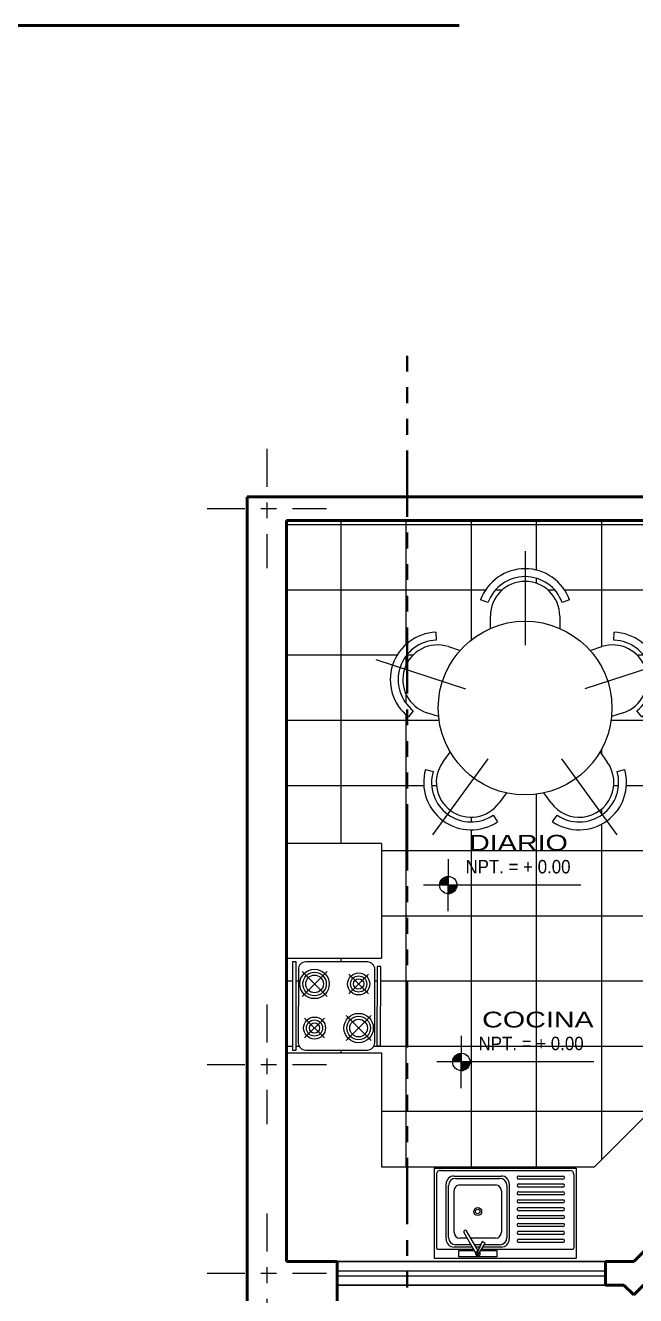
# Model space of a CAD drawing. Header units: millimetres. Extents: x 2033 to 2295, y 1536 to 1691.
# Drawn here: x 2189.95 to 2193.81, y 1553.54 to 1561.58 of the extents above; entities that cross this region are included whole.
import ezdxf

# ---------------------------------------------------------------- set-up
doc = ezdxf.new("R2010")
doc.units = ezdxf.units.MM
for name, pattern in [('ACAD_ISO02W100', [15, 12, -3]), ('ACAD_ISO06W100', [36, 24, -3, 0, -3, 0, -3, 0, -3]), ('ACAD_ISO10W100', [18, 12, -3, 0, -3])]:
    doc.linetypes.add(name, pattern=pattern)
for name, color, linetype, lineweight in [('CARPINTERIA', 21, 'Continuous', 18), ('Muebles', 33, 'Continuous', 9), ('MUEBLES-PUERTAS', 21, 'Continuous', 9), ('muroalto', 12, 'Continuous', 50), ('MUROS BAJOS', 80, 'Continuous', 25), ('PISOS', 252, 'Continuous', 0), ('seccion', 130, 'Continuous', 35), ('TEXTOS', 7, 'Continuous', 5), ('Texturas', 8, 'Continuous', 0), ('texturasde piso', 252, 'Continuous', 0), ('UNO', 254, 'Continuous', 9)]:
    doc.layers.add(name, color=color, linetype=linetype, lineweight=lineweight)
doc.styles.add('ARDELG', font='arial.ttf', dxfattribs={"width": 0.9, "height": 0.1})
doc.styles.add('ARIAL', font='arial.ttf', dxfattribs={"width": 1.3, "height": 0.1})

# ---------------------------------------------------------------- blocks, each defined once
blk = doc.blocks.new('Lavaplat')
at = {"layer": 'MUEBLES-PUERTAS', "ltscale": 0.04}
for p, q in [((0.45, 0), (-0.45, 0)), ((-0.45, -0.57), (-0.45, 0)), ((0.45, -0.57), (0.45, 0)), ((0.0239, -0.07), (0.1419, -0.07)), ((0.1606, -0.07), (0.1851, -0.07)), ((0.2081, -0.07), (0.3239, -0.07)), ((-0.0261, -0.47), (-0.0261, -0.12)), ((0.3739, -0.12), (0.3739, -0.47)), ((0.3239, -0.52), (0.0239, -0.52)), ((0.45, -0.57), (-0.45, -0.57))]:
    blk.add_line(p, q, dxfattribs=at)
for centre, start, end in [((0.0239, -0.12), 90, 180), ((0.3239, -0.12), 0, 90), ((0.0239, -0.47), 180, 270), ((0.3239, -0.47), 270, 0)]:
    blk.add_arc(centre, 0.05, start, end, dxfattribs=at)
at = {"layer": 'Texturas'}
for p, q in [((0.1742, -0.0137), (0.1274, -0.0952)), ((0.1452, -0.1043), (0.1837, -0.0186)), ((0.1714, -0.0464), (0.244, -0.1721)), ((0.2613, -0.1621), (0.187, -0.0334)), ((0.0614, -0.1263), (0.2175, -0.1263)), ((0.1274, -0.0952), (0.1452, -0.1043)), ((0.2406, -0.1263), (0.2864, -0.1263)), ((0.0239, -0.4263), (0.0239, -0.1638)), ((0.3239, -0.1638), (0.3239, -0.4263)), ((0.2864, -0.4638), (0.0614, -0.4638))]:
    blk.add_line(p, q, dxfattribs=at)
for points in [[(0.1543, -0.0485), (0.0526, -0.0485), (0.0526, -0.0085), (0.2926, -0.0085), (0.2926, -0.0485), (0.1958, -0.0485)], [(0.1725, -0.0485), (0.1703, -0.0485)]]:
    blk.add_lwpolyline(points, dxfattribs=at)
blk.add_circle((0.1739, -0.295), 0.0143, dxfattribs=at)
for centre, radius, start, end in [((0.1726, -0.0285), 0.015, 269.2246, 216.2304), ((0.0614, -0.1638), 0.0375, 90, 180), ((0.2864, -0.1638), 0.0375, 0, 90), ((0.2526, -0.1671), 0.01, 210, 30), ((0.0614, -0.4263), 0.0375, 180, 270), ((0.2864, -0.4263), 0.0375, 270, 0)]:
    blk.add_arc(centre, radius, start, end, dxfattribs=at)
at = {"layer": 'UNO', "ltscale": 0.04}
for p, q in [((-0.435, -0.53), (-0.435, -0.065)), ((-0.425, -0.055), (0.1508, -0.0545)), ((0.1995, -0.055), (0.425, -0.055)), ((0.435, -0.53), (0.435, -0.065)), ((-0.3761, -0.11), (-0.3761, -0.11)), ((-0.3761, -0.16), (-0.3761, -0.16)), ((-0.3661, -0.1), (-0.0861, -0.1)), ((-0.0861, -0.12), (-0.3661, -0.12)), ((-0.3661, -0.15), (-0.0861, -0.15)), ((-0.0761, -0.11), (-0.0761, -0.11)), ((-0.0761, -0.16), (-0.0761, -0.16)), ((-0.0111, -0.46), (-0.0111, -0.13)), ((0.0339, -0.085), (0.1333, -0.085)), ((0.1539, -0.085), (0.1937, -0.085)), ((0.2168, -0.085), (0.3139, -0.085)), ((0.3589, -0.13), (0.3589, -0.46)), ((-0.3761, -0.21), (-0.3761, -0.21)), ((-0.0861, -0.17), (-0.3661, -0.17)), ((-0.3661, -0.2), (-0.0861, -0.2)), ((-0.0861, -0.22), (-0.3661, -0.22)), ((-0.0761, -0.21), (-0.0761, -0.21)), ((-0.3761, -0.26), (-0.3761, -0.26)), ((-0.3761, -0.31), (-0.3761, -0.31)), ((-0.3661, -0.25), (-0.0861, -0.25)), ((-0.0861, -0.27), (-0.3661, -0.27)), ((-0.3661, -0.3), (-0.0861, -0.3)), ((-0.0861, -0.32), (-0.3661, -0.32)), ((-0.0761, -0.26), (-0.0761, -0.26)), ((-0.0761, -0.31), (-0.0761, -0.31)), ((-0.3761, -0.36), (-0.3761, -0.36)), ((-0.3661, -0.35), (-0.0861, -0.35)), ((-0.0861, -0.37), (-0.3661, -0.37)), ((-0.3661, -0.4), (-0.0861, -0.4)), ((-0.0761, -0.36), (-0.0761, -0.36)), ((-0.3761, -0.41), (-0.3761, -0.41)), ((-0.3761, -0.46), (-0.3761, -0.46)), ((-0.0861, -0.42), (-0.3661, -0.42)), ((-0.3661, -0.45), (-0.0861, -0.45)), ((-0.0861, -0.47), (-0.3661, -0.47)), ((-0.0761, -0.41), (-0.0761, -0.41)), ((-0.0761, -0.46), (-0.0761, -0.46)), ((-0.0761, -0.47), (-0.0761, -0.47)), ((0.41, -0.555), (-0.41, -0.555)), ((-0.3761, -0.51), (-0.3761, -0.51)), ((-0.3661, -0.5), (-0.0861, -0.5)), ((-0.0861, -0.52), (-0.3661, -0.52)), ((-0.0761, -0.51), (-0.0761, -0.51)), ((0.3139, -0.505), (0.0339, -0.505))]:
    blk.add_line(p, q, dxfattribs=at)
at = {"layer": 'UNO', "ltscale": 0.0035}
blk.add_line((0.1669, -0.055), (0.1764, -0.055), dxfattribs=at)
at = {"layer": 'UNO', "ltscale": 0.04}
blk.add_circle((0.1739, -0.295), 0.025, dxfattribs=at)
for centre, radius, start, end in [((-0.425, -0.065), 0.01, 90, 180), ((0.425, -0.065), 0.01, 0, 90), ((-0.3661, -0.11), 0.01, 90, 180), ((-0.3661, -0.11), 0.01, 180, 270), ((-0.3661, -0.16), 0.01, 90, 180), ((-0.3661, -0.16), 0.01, 180, 270), ((-0.0861, -0.11), 0.01, 0, 90), ((-0.0861, -0.11), 0.01, 270, 360), ((-0.0861, -0.16), 0.01, 0, 90), ((-0.0861, -0.16), 0.01, 270, 360), ((0.0339, -0.13), 0.045, 90, 180), ((0.3139, -0.13), 0.045, 0, 90), ((-0.3661, -0.21), 0.01, 90, 180), ((-0.3661, -0.21), 0.01, 180, 270), ((-0.0861, -0.21), 0.01, 0, 90), ((-0.0861, -0.21), 0.01, 270, 0), ((-0.3661, -0.26), 0.01, 90, 180), ((-0.3661, -0.26), 0.01, 180, 270), ((-0.3661, -0.31), 0.01, 90, 180), ((-0.3661, -0.31), 0.01, 180, 270), ((-0.0861, -0.26), 0.01, 360, 90), ((-0.0861, -0.26), 0.01, 270, 0), ((-0.0861, -0.31), 0.01, 0, 90), ((-0.0861, -0.31), 0.01, 270, 0), ((-0.3661, -0.36), 0.01, 90, 180), ((-0.3661, -0.36), 0.01, 180, 270), ((-0.3661, -0.41), 0.01, 90, 180), ((-0.0861, -0.36), 0.01, 0, 90), ((-0.0861, -0.36), 0.01, 270, 360), ((-0.0861, -0.41), 0.01, 0, 90), ((-0.3661, -0.41), 0.01, 180, 270), ((-0.3661, -0.46), 0.01, 90, 180), ((-0.3661, -0.46), 0.01, 180, 270), ((-0.0861, -0.41), 0.01, 270, 0), ((-0.0861, -0.46), 0.01, 0, 90), ((-0.0861, -0.46), 0.01, 270, 360), ((0.0339, -0.46), 0.045, 180, 270), ((0.3139, -0.46), 0.045, 270, 360), ((-0.41, -0.53), 0.025, 180, 270), ((-0.3661, -0.51), 0.01, 90, 180), ((-0.3661, -0.51), 0.01, 180, 270), ((-0.0861, -0.51), 0.01, 0, 90), ((-0.0861, -0.51), 0.01, 270, 0), ((0.41, -0.53), 0.025, 270, 0)]:
    blk.add_arc(centre, radius, start, end, dxfattribs=at)
blk = doc.blocks.new('fgbv')
at = {"layer": 'MUEBLES-PUERTAS', "lineweight": 0}
for p, q in [((1206.0831, 2093.0006), (1206.2411, 2093.1585)), ((1206.0832, 2093.1586), (1206.2411, 2093.0006)), ((1206.3788, 2093.0169), (1206.504, 2093.1419)), ((1206.5039, 2093.0169), (1206.3789, 2093.142)), ((1206.2245, 2092.8628), (1206.0994, 2092.7378)), ((1206.0995, 2092.8629), (1206.2245, 2092.7377)), ((1206.5203, 2092.8791), (1206.3622, 2092.7212)), ((1206.5202, 2092.7211), (1206.3623, 2092.8792))]:
    blk.add_line(p, q, dxfattribs=at)
for points in [[(1206.0455, 2092.6607), (1206.0458, 2093.2193), (1206.0226, 2093.2193), (1206.0223, 2092.6608)], [(1206.5808, 2092.6884), (1206.5811, 2093.1911), (1206.5578, 2093.1911), (1206.5575, 2092.6884)]]:
    blk.add_lwpolyline(points, close=True, dxfattribs=at)
blk.add_lwpolyline([(1206.5436, 2092.707), (1206.5438, 2093.1725, 0.414214), (1206.4973, 2093.219), (1206.1063, 2093.2193, 0.414214), (1206.0598, 2093.1727), (1206.0595, 2092.7073, 0.414214), (1206.106, 2092.6607), (1206.497, 2092.6605, 0.414214)], format="xyb", close=True, dxfattribs=at)
for centre, radius in [((1206.1621, 2093.0796), 0.0931), ((1206.1621, 2093.0796), 0.0745), ((1206.1621, 2093.0796), 0.0559), ((1206.4414, 2093.0794), 0.0698), ((1206.4414, 2093.0794), 0.0512), ((1206.4414, 2093.0794), 0.0326), ((1206.4412, 2092.8002), 0.0931), ((1206.162, 2092.8003), 0.0698), ((1206.162, 2092.8003), 0.0512), ((1206.162, 2092.8003), 0.0326), ((1206.4412, 2092.8002), 0.0745), ((1206.4412, 2092.8002), 0.0559)]:
    blk.add_circle(centre, radius, dxfattribs=at)
blk = doc.blocks.new('A$C01EB6467')
at = {"layer": 'Muebles'}
for p, q in [((0, 0.9929), (0, 0.3974)), ((-0.2349, 0.6679), (-0.2819, 0.685)), ((0.2819, 0.685), (0.2349, 0.6679)), ((-0.22, 0.5041), (-0.22, 0.5824)), ((0.22, 0.5824), (0.22, 0.5041)), ((-0.5643, 0.4798), (-0.5626, 0.4298)), ((0.5626, 0.4298), (0.5643, 0.4798)), ((-0.4859, 0.3892), (-0.4114, 0.365)), ((0.4114, 0.365), (0.4859, 0.3892)), ((-0.9443, 0.3068), (-0.3779, 0.1228)), ((0.9443, 0.3068), (0.3779, 0.1228)), ((-0.7078, -0.017), (-0.7386, -0.0564)), ((-0.5474, -0.0535), (-0.6218, -0.0293)), ((0.6218, -0.0293), (0.5474, -0.0535)), ((0.7386, -0.0564), (0.7078, -0.017)), ((-0.5836, -0.8033), (-0.2336, -0.3215)), ((-0.5203, -0.3418), (-0.4743, -0.2785)), ((0.5836, -0.8033), (0.2336, -0.3215)), ((0.4743, -0.2785), (0.5203, -0.3418)), ((-0.6307, -0.3885), (-0.5826, -0.4022)), ((0.5826, -0.4022), (0.6307, -0.3885)), ((-0.1183, -0.5371), (-0.1643, -0.6005)), ((0.1643, -0.6005), (0.1183, -0.5371)), ((-0.2025, -0.6784), (-0.1745, -0.7199)), ((0.1745, -0.7199), (0.2025, -0.6784))]:
    blk.add_line(p, q, dxfattribs=at)
blk.add_circle((0, 0), 0.55, dxfattribs=at)
for centre, radius, start, end in [((0, 0.5824), 0.3, 20, 160), ((0, 0.5824), 0.25, 20, 160), ((0, 0.5824), 0.22, 0, 180), ((-0.5539, 0.18), 0.3, 92, 232), ((-0.5539, 0.18), 0.25, 92, 232), ((0.5539, 0.18), 0.25, 308, 88), ((0.5539, 0.18), 0.3, 308, 88), ((-0.5539, 0.18), 0.22, 72, 252), ((0.5539, 0.18), 0.22, 288, 108), ((-0.3423, -0.4711), 0.3, 164, 304), ((-0.3423, -0.4711), 0.22, 144, 324), ((0.3423, -0.4711), 0.22, 216, 36), ((0.3423, -0.4711), 0.3, 236, 16), ((-0.3423, -0.4711), 0.25, 164, 304), ((0.3423, -0.4711), 0.25, 236, 16)]:
    blk.add_arc(centre, radius, start, end, dxfattribs=at)

msp = doc.modelspace()

# ---------------------------------------------------------------- hatches: boundary and pattern name
at = {"layer": 'PISOS', "linetype": 'Continuous'}
h = msp.add_hatch(dxfattribs=at)
h.set_pattern_fill('NET', color=256, scale=0.13)
h.set_pattern_definition([(360, (89.3961, -26.127), (1e-16, 0.41275), []), (90, (89.3961, -26.127), (-0.41275, 1e-16), [])])
h.paths.add_polyline_path([(2192.2, 1555.6758), (2191.6, 1555.6758), (2191.6, 1555.0758), (2192.2, 1555.0758), (2192.2, 1554.3543), (2193.5496, 1554.3543), (2194.035, 1554.8396), (2194.575, 1554.8396), (2194.575, 1555.0773), (2194.6112, 1555.0773), (2194.6113, 1555.107), (2194.6481, 1555.1069), (2194.6481, 1555.114, -0.198166), (2194.1072, 1555.3347), (2194.6623, 1555.8971), (2194.6376, 1555.8971), (2194.6129, 1555.8972), (2194.613, 1555.9267), (2194.575, 1555.9267), (2194.575, 1556.0411), (2194.525, 1556.0411), (2194.525, 1556.0611), (2194.505, 1556.0611), (2194.505, 1556.0161, -0.414214), (2194.48, 1555.9911), (2194.005, 1555.9911), (2194.005, 1556.0111), (2193.985, 1556.0111), (2193.985, 1555.9911), (2193.96, 1555.9911, -0.414214), (2193.935, 1556.0161), (2193.935, 1556.5661, -0.414214), (2193.96, 1556.5911), (2193.985, 1556.5911), (2193.985, 1556.5711), (2194.005, 1556.5711), (2194.005, 1556.5911), (2194.48, 1556.5911, -0.414214), (2194.505, 1556.5661), (2194.505, 1556.5211), (2194.525, 1556.5211), (2194.525, 1556.5411), (2194.575, 1556.5411), (2194.575, 1558.4473), (2191.6, 1558.4473), (2191.6, 1556.4008), (2192.2, 1556.4008)])
h.paths.add_polyline_path([(2192.5683, 1556.1376, -1), (2192.6783, 1556.1376, -1)], flags=16)
h.paths.add_polyline_path([(2192.7612, 1555.018, -1), (2192.6512, 1555.018, -1)], flags=16)
h.paths.add_polyline_path([(2192.4795, 1556.8705), (2192.5275, 1556.8567, 0.315299), (2192.6209, 1556.5855), (2192.6385, 1556.6098, -0.414214), (2192.5899, 1556.9171), (2192.6359, 1556.9804, -0.108827), (2192.5628, 1557.2055), (2192.4883, 1557.2297, -0.414214), (2192.3471, 1557.5069), (2192.3185, 1557.5161, 0.315299), (2192.4024, 1557.2419), (2192.3716, 1557.2025, -0.700208), (2192.5458, 1557.7387), (2192.5476, 1557.6887, 0.315299), (2192.3185, 1557.5161), (2192.3471, 1557.5069, -0.414214), (2192.6243, 1557.6481), (2192.6987, 1557.6239, -0.108827), (2192.8902, 1557.763), (2192.8902, 1557.8413, -0.414214), (2193.1102, 1558.0613), (2193.1102, 1558.0913, 0.315299), (2192.8752, 1557.9268), (2192.8283, 1557.9439, -0.700208), (2193.3921, 1557.9439), (2193.3451, 1557.9268, 0.315299), (2193.1102, 1558.0913), (2193.1102, 1558.0613, -0.414214), (2193.3302, 1557.8413), (2193.3302, 1557.763, -0.108827), (2193.5216, 1557.6239), (2193.596, 1557.6481, -0.414214), (2193.8733, 1557.5069), (2193.9018, 1557.5161, 0.315299), (2193.6727, 1557.6887), (2193.6745, 1557.7387, -0.700208), (2193.8487, 1557.2025), (2193.8179, 1557.2419, 0.315299), (2193.9018, 1557.5161), (2193.8733, 1557.5069, -0.414214), (2193.732, 1557.2297), (2193.6576, 1557.2055, -0.108827), (2193.5844, 1556.9804), (2193.6304, 1556.9171, -0.414214), (2193.5818, 1556.6098), (2193.5994, 1556.5855, 0.315299), (2193.6928, 1556.8567), (2193.7408, 1556.8705, -0.700208), (2193.2847, 1556.5391), (2193.3127, 1556.5805, 0.315299), (2193.5994, 1556.5855), (2193.5818, 1556.6098, -0.414214), (2193.2745, 1556.6585), (2193.2285, 1556.7218, -0.108827), (2192.9918, 1556.7218), (2192.9458, 1556.6585, -0.414214), (2192.6385, 1556.6098), (2192.6209, 1556.5855, 0.315299), (2192.9076, 1556.5805), (2192.9356, 1556.5391, -0.700208)], flags=16)
h.paths.add_polyline_path([(2192.196, 1555.6233), (2192.1957, 1555.1206), (2192.1724, 1555.1206), (2192.1727, 1555.6233)], flags=16)
h.paths.add_polyline_path([(2192.1587, 1555.6047), (2192.1585, 1555.1393, -0.414214), (2192.1119, 1555.0927), (2191.7209, 1555.093, -0.414214), (2191.6744, 1555.1395), (2191.6747, 1555.605, -0.414214), (2191.7212, 1555.6515), (2192.1122, 1555.6513, -0.414214)], flags=16)
h.paths.add_polyline_path([(2192.1261, 1555.5117, -1), (2191.9865, 1555.5117, -1)], flags=0)
h.paths.add_polyline_path([(2192.1075, 1555.5117, -1), (2192.0051, 1555.5117, -1)], flags=0)
h.paths.add_polyline_path([(2192.0889, 1555.5117, -1), (2192.0237, 1555.5117, -1)], flags=0)
h.paths.add_polyline_path([(2192.1492, 1555.2324, -1), (2191.963, 1555.2324, -1)], flags=0)
h.paths.add_polyline_path([(2192.1306, 1555.2324, -1), (2191.9817, 1555.2324, -1)], flags=0)
h.paths.add_polyline_path([(2192.112, 1555.2324, -1), (2192.0003, 1555.2324, -1)], flags=0)
h.paths.add_polyline_path([(2191.8701, 1555.5118, -1), (2191.6839, 1555.5118, -1)], flags=0)
h.paths.add_polyline_path([(2191.8515, 1555.5118, -1), (2191.7025, 1555.5118, -1)], flags=0)
h.paths.add_polyline_path([(2191.8329, 1555.5118, -1), (2191.7212, 1555.5118, -1)], flags=0)
h.paths.add_polyline_path([(2191.8467, 1555.2326, -1), (2191.707, 1555.2326, -1)], flags=0)
h.paths.add_polyline_path([(2191.8281, 1555.2326, -1), (2191.7257, 1555.2326, -1)], flags=0)
h.paths.add_polyline_path([(2191.8094, 1555.2326, -1), (2191.7443, 1555.2326, -1)], flags=0)
h.paths.add_polyline_path([(2191.6607, 1555.6515), (2191.6604, 1555.093), (2191.6371, 1555.093), (2191.6374, 1555.6515)], flags=16)
h.paths.add_polyline_path([(2192.7033, 1556.1651), (2193.4111, 1556.1651), (2193.4111, 1556.3403), (2192.7033, 1556.3403)], flags=24)
h.paths.add_polyline_path([(2192.7162, 1556.2995), (2193.3918, 1556.2995), (2193.3918, 1556.5055), (2192.7162, 1556.5055)], flags=24)
h.paths.add_polyline_path([(2192.7862, 1555.0455), (2193.494, 1555.0455), (2193.494, 1555.2207), (2192.7862, 1555.2207)], flags=24)
h.paths.add_polyline_path([(2192.8041, 1555.1798), (2193.5607, 1555.1798), (2193.5607, 1555.3859), (2192.8041, 1555.3859)], flags=24)
at = {"layer": 'UNO', "ltscale": 0.005}
h = msp.add_hatch(dxfattribs=at)
h.set_pattern_fill('AR-PARQ1', color=21, scale=0.00015, style=0)
h.set_pattern_definition([(90, (2004.075136, 1336.00302), (-0.04572, 0.04572), [0.04572, -0.04572]), (90, (2004.082756, 1336.00302), (-0.04572, 0.04572), [0.04572, -0.04572]), (90, (2004.090376, 1336.00302), (-0.04572, 0.04572), [0.04572, -0.04572]), (90, (2004.097996, 1336.00302), (-0.04572, 0.04572), [0.04572, -0.04572]), (90, (2004.105616, 1336.00302), (-0.04572, 0.04572), [0.04572, -0.04572]), (90, (2004.113236, 1336.00302), (-0.04572, 0.04572), [0.04572, -0.04572]), (90, (2004.120856, 1336.00302), (-0.04572, 0.04572), [0.04572, -0.04572]), (360, (2004.075136, 1336.04874), (0.04572, -0.04572), [0.04572, -0.04572]), (360, (2004.075136, 1336.05636), (0.04572, -0.04572), [0.04572, -0.04572]), (360, (2004.075136, 1336.06398), (0.04572, -0.04572), [0.04572, -0.04572]), (360, (2004.075136, 1336.0716), (0.04572, -0.04572), [0.04572, -0.04572]), (360, (2004.075136, 1336.07922), (0.04572, -0.04572), [0.04572, -0.04572]), (360, (2004.075136, 1336.08684), (0.04572, -0.04572), [0.04572, -0.04572]), (360, (2004.075136, 1336.09446), (0.04572, -0.04572), [0.04572, -0.04572])])
h.paths.add_polyline_path([(2192.6233, 1556.1376), (2192.6233, 1556.1926, 0.414214), (2192.5683, 1556.1376)])
h.paths.add_polyline_path([(2192.6233, 1556.1376), (2192.6233, 1556.0826, 0.414214), (2192.6783, 1556.1376)])
h = msp.add_hatch(dxfattribs=at)
h.set_pattern_fill('AR-PARQ1', color=21, scale=0.00015, style=0)
h.set_pattern_definition([(90, (2004.158077, 1334.8834), (-0.04572, 0.04572), [0.04572, -0.04572]), (90, (2004.165697, 1334.8834), (-0.04572, 0.04572), [0.04572, -0.04572]), (90, (2004.173317, 1334.8834), (-0.04572, 0.04572), [0.04572, -0.04572]), (90, (2004.180937, 1334.8834), (-0.04572, 0.04572), [0.04572, -0.04572]), (90, (2004.188557, 1334.8834), (-0.04572, 0.04572), [0.04572, -0.04572]), (90, (2004.196177, 1334.8834), (-0.04572, 0.04572), [0.04572, -0.04572]), (90, (2004.203797, 1334.8834), (-0.04572, 0.04572), [0.04572, -0.04572]), (360, (2004.158077, 1334.92912), (0.04572, -0.04572), [0.04572, -0.04572]), (360, (2004.158077, 1334.93674), (0.04572, -0.04572), [0.04572, -0.04572]), (360, (2004.158077, 1334.94436), (0.04572, -0.04572), [0.04572, -0.04572]), (360, (2004.158077, 1334.95198), (0.04572, -0.04572), [0.04572, -0.04572]), (360, (2004.158077, 1334.9596), (0.04572, -0.04572), [0.04572, -0.04572]), (360, (2004.158077, 1334.96722), (0.04572, -0.04572), [0.04572, -0.04572]), (360, (2004.158077, 1334.97484), (0.04572, -0.04572), [0.04572, -0.04572])])
h.paths.add_polyline_path([(2192.7062, 1555.018), (2192.7062, 1555.073, 0.414214), (2192.6512, 1555.018)])
h.paths.add_polyline_path([(2192.7062, 1555.018), (2192.7062, 1554.963, 0.414214), (2192.7612, 1555.018)])

# ---------------------------------------------------------------- linework, layer by layer
at = {"layer": 'CARPINTERIA', "linetype": 'ACAD_ISO02W100'}
for p, q in [((2192.2, 1556.4008), (2191.6, 1556.4008)), ((2191.6, 1555.6758), (2192.2, 1555.6758)), ((2191.6, 1555.0758), (2192.2, 1555.0758))]:
    msp.add_line(p, q, dxfattribs=at)
at = {"layer": 'CARPINTERIA'}
for p, q in [((2192.2, 1556.4008), (2192.2, 1555.6758)), ((2192.2, 1555.0758), (2192.2, 1554.3543)), ((2193.5496, 1554.3543), (2194.035, 1554.8396)), ((2192.2, 1554.3543), (2193.5496, 1554.3543))]:
    msp.add_line(p, q, dxfattribs=at)
at = {"layer": 'muroalto', "linetype": 'Continuous'}
msp.add_line((2192.6933, 1561.5821), (2180.778, 1561.5821), dxfattribs=at)
at = {"layer": 'muroalto'}
for p, q in [((2191.35, 1558.5973), (2198.975, 1558.5973)), ((2191.35, 1558.5973), (2191.35, 1553.5043)), ((2191.6, 1558.4473), (2191.6, 1553.7543)), ((2191.6, 1558.4473), (2194.575, 1558.4473)), ((2193.7982, 1553.7543), (2194.575, 1554.5312)), ((2193.7982, 1553.5422), (2194.725, 1554.469)), ((2191.6, 1553.7543), (2191.92, 1553.7543)), ((2191.92, 1553.5043), (2191.92, 1553.7543)), ((2193.62, 1553.6043), (2193.62, 1553.7543)), ((2193.62, 1553.7543), (2193.7982, 1553.7543)), ((2193.62, 1553.6043), (2193.736, 1553.6043)), ((2193.7982, 1553.5422), (2193.736, 1553.6043))]:
    msp.add_line(p, q, dxfattribs=at)
at = {"layer": 'MUROS BAJOS'}
for p, q in [((2191.92, 1553.7543), (2193.62, 1553.7543)), ((2191.92, 1553.6043), (2193.62, 1553.6043))]:
    msp.add_line(p, q, dxfattribs=at)
at = {"layer": 'seccion', "linetype": 'ACAD_ISO06W100', "ltscale": 0.0175}
msp.add_line((2192.3626, 1549.5101), (2192.3626, 1559.5556), dxfattribs=at)
at = {"layer": 'texturasde piso'}
for p, q in [((2191.92, 1553.6943), (2193.62, 1553.6943)), ((2191.92, 1553.6643), (2193.62, 1553.6643))]:
    msp.add_line(p, q, dxfattribs=at)
at = {"layer": 'UNO', "linetype": 'ACAD_ISO10W100', "ltscale": 0.02}
for p, q in [((2191.475, 1558.9006), (2191.475, 1558.144)), ((2191.0967, 1558.5223), (2191.8533, 1558.5223)), ((2191.475, 1555.3806), (2191.475, 1554.624)), ((2191.0967, 1555.0023), (2191.8533, 1555.0023)), ((2191.475, 1554.0576), (2191.475, 1553.301)), ((2191.0967, 1553.6793), (2191.8533, 1553.6793))]:
    msp.add_line(p, q, dxfattribs=at)
at = {"layer": 'UNO', "ltscale": 0.005}
for p, q in [((2192.6233, 1556.3029), (2192.6233, 1556.1376)), ((2193.4635, 1556.1376), (2192.4675, 1556.1376)), ((2192.6233, 1555.9723), (2192.6233, 1556.1376)), ((2192.7062, 1555.1833), (2192.7062, 1555.018)), ((2193.5464, 1555.018), (2192.5504, 1555.018)), ((2192.7062, 1554.8527), (2192.7062, 1555.018))]:
    msp.add_line(p, q, dxfattribs=at)
for centre in [(2192.6233, 1556.1376), (2192.7062, 1555.018)]:
    msp.add_circle(centre, 0.055, dxfattribs=at)

# ---------------------------------------------------------------- block references
at = {"layer": 'Muebles'}
msp.add_blockref('A$C01EB6467', (2193.1102, 1557.2589), dxfattribs=at)
at = {"layer": 'MUEBLES-PUERTAS', "linetype": 'Continuous'}
msp.add_blockref('fgbv', (985.6149, -537.5678), dxfattribs=at)
at = {"layer": 'MUEBLES-PUERTAS', "ltscale": 0.0035, "rotation": 180}
msp.add_blockref('Lavaplat', (2192.984, 1553.7754), dxfattribs=at)

# ---------------------------------------------------------------- texts
at = {"layer": 'TEXTOS', "ltscale": 0.005, "attachment_point": 1}
for s, insert, char_height, width, style in [('DIARIO', (2192.7552, 1556.4558), 0.1, 1.686, 'ARIAL'), ('NPT. = + 0.00', (2192.7326, 1556.2969), 0.085, 1, 'ARDELG'), ('COCINA', (2192.8382, 1555.3362), 0.1, 1.686, 'ARIAL'), ('NPT. = + 0.00', (2192.8156, 1555.1773), 0.085, 1, 'ARDELG')]:
    msp.add_mtext(s, dxfattribs=dict(at, insert=insert, char_height=char_height, width=width, style=style))

doc.saveas('drawing.dxf')
